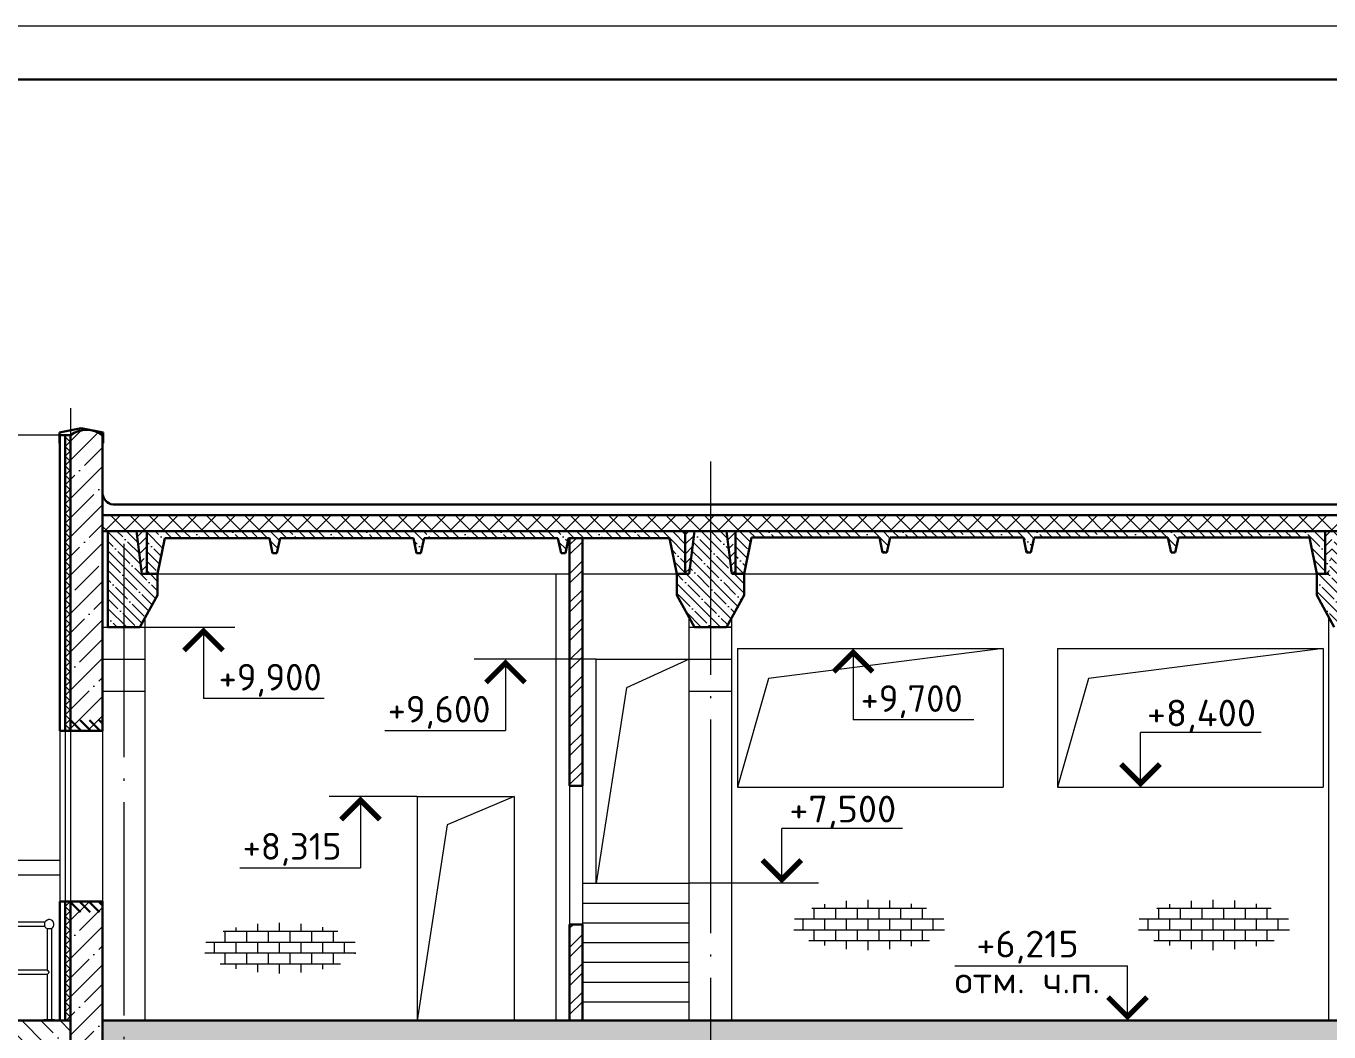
# Model space of a CAD drawing. Extents: x -965262 to 1142518, y -357520 to 71675.
# Drawn here: x -318764 to -306546, y -165414 to -155988 of the extents above; entities that cross this region are included whole.
import ezdxf

# ---------------------------------------------------------------- set-up
doc = ezdxf.new("R2010")
doc.units = 0
doc.header["$LTSCALE"] = 10
doc.linetypes.add('DOTE', pattern=[2.42, 2, -0.2, 0.02, -0.2])
doc.layers.get('0').update_dxf_attribs({"linetype": 'CONTINUOUS', "lineweight": 30})
doc.layers.add('DOTE', color=7, linetype='DOTE', lineweight=9)
doc.styles.add('GOST 2.304', font='isocpeur.ttf', dxfattribs={"width": 0.75, "height": 250})
pattern_1 = [(135, (-294396.03, -168521.29), (-89.80256, -89.80256), []), (135, (-294396.03, -168431.49), (-89.80256, -89.80256), [158.75, -31.75, 0, -31.75])]
pattern_2 = [(45, (-294396.03, -168521.29), (-89.80256, 89.80256), []), (45, (-294306.23, -168521.29), (-89.80256, 89.80256), [158.75, -31.75, 0, -31.75])]
pattern_3 = [(45, (49165.63, -217131.9), (-44.901281, 44.901281), []), (135, (49165.63, -217131.9), (-44.901281, -44.901281), [])]

# ---------------------------------------------------------------- blocks, each defined once
blk = doc.blocks.new('A$C29DB5A72')
at = {"lineweight": 15, "extrusion": (0, 1, 0)}
for p, q in [((7783, 2417), (1993, 2417)), ((7783, 2377), (6673, 2377)), ((7783, 2377), (7783, 2417)), ((7843, 2356), (7803, 2356)), ((7803, 2356), (7803, 1967)), ((7843, 2356), (7843, 1507)), ((7803, 1967), (6673, 1967)), ((7803, 1967), (7823, 1947)), ((7803, 1927), (6673, 1927)), ((7823, 1947), (7803, 1927)), ((7803, 1927), (7803, 1507)), ((7773, 1507), (7873, 1507)), ((7773, 1497), (7773, 1507)), ((7873, 1497), (7773, 1497)), ((7873, 1497), (7873, 1507))]:
    blk.add_line(p, q, dxfattribs=at)
at = {"lineweight": 15}
for start, end in [(296.3878, 153.6122), (206.3878, 243.6122)]:
    blk.add_arc((7823, 2397), 45, start, end, dxfattribs=at)

msp = doc.modelspace()

# ---------------------------------------------------------------- hatches: boundary and pattern name
at = {"lineweight": 15}
h = msp.add_hatch(dxfattribs=at)
h.set_pattern_fill('ANSI35', color=256, scale=40)
h.set_pattern_definition([(45, (49165.63, -217131.9), (-179.60512, 179.60512), []), (45, (49345.23, -217131.9), (-179.60512, 179.60512), [317.5, -63.5, 0, -63.5])])
h.paths.add_polyline_path([(-318346, -159821.3), (-318046, -159821.3, 0.3333333)])
h.paths.add_polyline_path([(-318046, -159821.3), (-318346, -159821.3), (-318346, -161521.3), (-318346, -162606.3), (-318046, -162606.3), (-318046, -161121.3)])
h.paths.add_polyline_path([(-318046, -164406.3), (-318346, -164406.3), (-318346, -165521.3), (-318346, -166535.5), (-318341.9, -166535.5), (-318341.9, -166534, -0.5154221), (-318339.8, -166538.5), (-318341.9, -166538.5), (-318341.9, -166540), (-318342, -166720.4), (-318046, -166720.4), (-318046, -165521.3)])
h.paths.add_polyline_path([(-318046, -162606.3), (-318346, -162606.3), (-318346, -162591.3), (-318046, -162591.3)])
h.paths.add_polyline_path([(-318346, -164406.3), (-318046, -164406.3), (-318046, -164191.3), (-318346, -164191.3)])
h = msp.add_hatch(dxfattribs=at)
h.set_pattern_fill('ANSI37', color=256, scale=20)
h.set_pattern_definition(pattern_3)
h.paths.add_polyline_path([(-318346, -159821.3), (-318396, -159821.3), (-318396, -161521.3), (-318396, -162606.3), (-318346, -162606.3)])
h.paths.add_polyline_path([(-318396, -162606.3), (-318346, -162606.3), (-318346, -162591.3), (-318396, -162591.3)])
at = {"lineweight": 15, "ltscale": 0.2}
h = msp.add_hatch(dxfattribs=at)
h.set_pattern_fill('ANSI37', color=256, scale=40, style=0)
h.set_pattern_definition([(45, (-294396.03, -168521.29), (-89.80256, 89.80256), []), (135, (-294396.03, -168521.29), (-89.80256, -89.80256), [])])
h.paths.add_polyline_path([(-312346, -160521.3), (-317846, -160521.3), (-317846, -160721.3), (-317696, -160721.3), (-312346, -160721.3)])
h.paths.add_polyline_path([(-317846, -160521.3), (-318046, -160521.3), (-318046, -160721.3), (-317846, -160721.3)])
h.paths.add_polyline_path([(-306346, -160521.3), (-312346, -160521.3), (-312346, -160721.3), (-312196, -160721.3), (-306366, -160721.3), (-306346, -160721.3)])
h.paths.add_polyline_path([(-300346, -160521.3), (-306346, -160521.3), (-306346, -160721.3), (-306196, -160721.3), (-300346, -160721.3)])
h.paths.add_polyline_path([(-294346, -160521.3), (-300346, -160521.3), (-300346, -160721.3), (-300196, -160721.3), (-294346, -160721.3)])
h.paths.add_polyline_path([(-288346, -160521.3), (-294346, -160521.3), (-294346, -160721.3), (-294196, -160721.3), (-288346, -160721.3)])
h.paths.add_polyline_path([(-282846, -160521.3), (-288346, -160521.3), (-288346, -160721.3), (-288196, -160721.3), (-282846, -160721.3)])
h.paths.add_polyline_path([(-282346, -160521.3), (-282846, -160521.3), (-282846, -160721.3), (-282696, -160721.3), (-282346, -160721.3)])
h.paths.add_polyline_path([(-318046, -160571.3), (-282346, -160571.3), (-282346, -160521.3), (-318046, -160521.3)])
at = {"lineweight": 15}
h = msp.add_hatch(dxfattribs=at)
h.set_pattern_fill('ANSI35', color=256, scale=20, angle=90)
h.set_pattern_definition(pattern_1)
h.paths.add_polyline_path([(-317696, -160721.3), (-317727.5, -160721.3), (-317677.5, -161121.3)], flags=17)
h.paths.add_polyline_path([(-318046, -161621.3), (-317996, -161621.3), (-317996, -160721.3), (-318046, -160721.3), (-318046, -160971.3)], flags=17)
h.paths.add_polyline_path([(-317846, -160721.3), (-318046, -160721.3), (-318046, -160971.3), (-318046, -161621.3), (-317946, -161621.3), (-317846, -161621.3)])
h.paths.add_polyline_path([(-317846, -161621.3), (-317696, -161621.3), (-317531, -161321.3), (-317531, -161121.3), (-317677.5, -161121.3), (-317696, -160721.3), (-317846, -160721.3)])
h = msp.add_hatch(dxfattribs=at)
h.set_pattern_fill('ANSI35', color=256, scale=20)
h.set_pattern_definition(pattern_2)
h.paths.add_polyline_path([(-317696, -160721.3), (-317727.5, -160721.3), (-317677.5, -161121.3)])
h.paths.add_polyline_path([(-317631.6, -160721.3), (-317696, -160721.3), (-317677.5, -161121.3), (-317631.6, -161121.3)])
h = msp.add_hatch(dxfattribs=at)
h.set_pattern_fill('ANSI35', color=256, scale=20, angle=90)
h.set_pattern_definition(pattern_1)
h.paths.add_polyline_path([(-312560.4, -160721.3), (-312581.6, -160721.3), (-312581.6, -161121.3), (-312560.4, -161121.3)], flags=17)
h.paths.add_polyline_path([(-317462.9, -160781.3), (-317493.5, -160781.3), (-317531.6, -161121.3)], flags=17)
h.paths.add_polyline_path([(-317493.5, -160781.3), (-316481.6, -160781.3), (-316451.6, -160921.3), (-316411.6, -160921.3), (-316381.6, -160781.3), (-315131.6, -160781.3), (-315101.6, -160921.3), (-315061.6, -160921.3), (-315031.6, -160781.3), (-313776.6, -160781.3), (-313746.6, -160921.3), (-313706.6, -160921.3), (-313676.6, -160781.3), (-312729.8, -160781.3), (-312661, -161121.3), (-312560.4, -161121.3), (-312560.4, -160721.3), (-317631.6, -160721.3), (-317631.6, -161121.3), (-317531.6, -161121.3)])
h = msp.add_hatch(dxfattribs=at)
h.set_pattern_fill('ANSI35', color=256, scale=20, angle=90)
h.set_pattern_definition(pattern_1)
h.paths.add_polyline_path([(-312346, -160721.3), (-312496, -160721.3), (-312546, -161121.3), (-312661, -161121.3), (-312661, -161321.3), (-312496, -161621.3), (-312346, -161621.3)])
h.paths.add_polyline_path([(-312346, -161621.3), (-312196, -161621.3), (-312031, -161321.3), (-312031, -161121.3), (-312131.6, -161121.3), (-312146, -161121.3), (-312196, -160721.3), (-312346, -160721.3)])
h = msp.add_hatch(dxfattribs=at)
h.set_pattern_fill('ANSI35', color=256, scale=20)
h.set_pattern_definition(pattern_2)
h.paths.add_polyline_path([(-312560.4, -160721.3), (-312581.6, -160721.3), (-312581.6, -161121.3), (-312560.4, -161121.3)])
h.paths.add_polyline_path([(-312496, -160721.3), (-312560.4, -160721.3), (-312560.4, -161121.3), (-312546, -161121.3)])
h = msp.add_hatch(dxfattribs=at)
h.set_pattern_fill('ANSI35', color=256, scale=20)
h.set_pattern_definition(pattern_2)
h.paths.add_polyline_path([(-312110.4, -160721.3), (-312131.6, -160721.3), (-312131.6, -161121.3), (-312110.4, -161121.3)])
h.paths.add_polyline_path([(-312131.6, -160721.3), (-312196, -160721.3), (-312146, -161121.3), (-312131.6, -161121.3)])
h = msp.add_hatch(dxfattribs=at)
h.set_pattern_fill('ANSI35', color=256, scale=20, angle=90)
h.set_pattern_definition(pattern_1)
h.paths.add_polyline_path([(-312110.4, -160721.3), (-312131.6, -160721.3), (-312131.6, -161121.3), (-312110.4, -161121.3)], flags=16)
h.paths.add_polyline_path([(-311962.3, -160781.3), (-311993.5, -160781.3), (-312031.6, -161121.3), (-312031, -161121.3)], flags=17)
h.paths.add_polyline_path([(-306581.6, -160721.3), (-312131.6, -160721.3), (-312131.6, -161121.3), (-312031.6, -161121.3), (-311993.5, -160781.3), (-310761.6, -160781.3), (-310731.6, -160921.3), (-310691.6, -160921.3), (-310661.6, -160781.3), (-309411.6, -160781.3), (-309381.6, -160921.3), (-309341.6, -160921.3), (-309311.6, -160781.3), (-308056.6, -160781.3), (-308026.6, -160921.3), (-307986.6, -160921.3), (-307956.6, -160781.3), (-306729.8, -160781.3), (-306661, -161121.3), (-306581.6, -161121.3)])
h = msp.add_hatch(dxfattribs=at)
h.set_pattern_fill('ANSI35', color=256, scale=20, angle=90)
h.set_pattern_definition(pattern_1)
h.paths.add_polyline_path([(-306346, -160721.3), (-306496, -160721.3), (-306546, -161121.3), (-306661, -161121.3), (-306661, -161321.3), (-306496, -161621.3), (-306346, -161621.3)])
h.paths.add_polyline_path([(-306346, -161621.3), (-306196, -161621.3), (-306031, -161321.3), (-306031, -161121.3), (-306146, -161121.3), (-306196, -160721.3), (-306346, -160721.3)])
h = msp.add_hatch(dxfattribs=at)
h.set_pattern_fill('ANSI35', color=256, scale=20)
h.set_pattern_definition(pattern_2)
h.paths.add_polyline_path([(-306496, -160721.3), (-306581.6, -160721.3), (-306581.6, -161121.3), (-306546, -161121.3)])
h = msp.add_hatch(dxfattribs=at)
h.set_pattern_fill('ANSI32', color=1, scale=20)
h.set_pattern_definition([(45, (-294396.03, -168521.3), (-134.7038, 134.7038), []), (45, (-294306.23, -168521.3), (-134.7038, 134.7038), [])])
h.paths.add_polyline_path([(-313666, -163106.3), (-313546, -163106.3), (-313546, -160786.7), (-313666, -160786.7)])
h.paths.add_polyline_path([(-313666, -165306.3), (-313546, -165306.3), (-313546, -164406.3), (-313666, -164406.3)])
h = msp.add_hatch()
h.set_pattern_fill('ANSI31', color=3, scale=20, angle=90, style=0)
h.set_pattern_definition([(135, (49165.63, -217131.9), (-44.901281, -44.901281), [])])
h.paths.add_polyline_path([(-318346, -162391.3), (-318046, -162391.3), (-318046, -162291.3), (-318346, -162291.3)])
h.paths.add_polyline_path([(-318346, -164191.3), (-318046, -164191.3), (-318046, -164291.3), (-318346, -164291.3)])
h.paths.add_polyline_path([(-318046, -162591.3), (-318346, -162591.3), (-318346, -162491.3), (-318046, -162491.3)])
h.paths.add_polyline_path([(-318046, -162391.3), (-318346, -162391.3), (-318346, -162291.3), (-318046, -162291.3)])
h = msp.add_hatch(dxfattribs=at)
h.set_pattern_fill('ANSI37', color=256, scale=20)
h.set_pattern_definition(pattern_3)
h.paths.add_polyline_path([(-318396, -165306.3), (-318346, -165306.3), (-318346, -164406.3), (-318396, -164406.3)])
h.paths.add_polyline_path([(-318346, -164406.3), (-318396, -164406.3), (-318396, -164191.3), (-318346, -164191.3)])
h = msp.add_hatch(dxfattribs=at)
h.set_pattern_fill('AR-B816', color=1, scale=0.5)
h.set_pattern_definition([(0, (-296235.81, -161205.8), (0, 101.6), []), (90, (-296235.81, -161205.8), (-101.6, 101.6), [101.6, -101.6])])
edge = h.paths.add_edge_path()
edge.add_ellipse((-310857.4, -164411.4), major_axis=(720.5, 0), ratio=0.3284225, start_angle=0, end_angle=360)
h = msp.add_hatch(dxfattribs=at)
h.set_pattern_fill('AR-B816', color=1, scale=0.5)
h.set_pattern_definition([(0, (-293002.39, -161205.8), (0, 101.6), []), (90, (-293002.39, -161205.8), (-101.6, 101.6), [101.6, -101.6])])
edge = h.paths.add_edge_path()
edge.add_ellipse((-307624, -164411.4), major_axis=(720.5, 0), ratio=0.3284225, start_angle=0, end_angle=360)
h = msp.add_hatch(dxfattribs=at)
h.set_pattern_fill('AR-B816', color=1, scale=0.5)
h.set_pattern_definition([(0, (-301757.15, -161422.84), (0, 101.6), []), (90, (-301757.15, -161422.84), (-101.6, 101.6), [101.6, -101.6])])
edge = h.paths.add_edge_path()
edge.add_ellipse((-316378.7, -164628.4), major_axis=(720.5, 0), ratio=0.3284225, start_angle=0, end_angle=360)
h = msp.add_hatch(dxfattribs=at)
h.set_pattern_fill('ANSI35', color=256, scale=40, angle=90)
h.set_pattern_definition([(135, (-294396.03, -168521.3), (-179.6051, -179.6051), []), (135, (-294396.03, -168341.69), (-179.6051, -179.6051), [317.5, -63.5, 0, -63.5])])
h.paths.add_polyline_path([(-324446, -165521.3), (-318346, -165521.3), (-318346, -165306.3), (-324446, -165306.3)])
h = msp.add_hatch(dxfattribs=at)
h.set_pattern_fill('ANSI35', color=256, scale=40, angle=90)
h.set_pattern_definition([(135, (-755374.4, -509928.79), (-179.60512, -179.60512), []), (135, (-755374.4, -509749.18), (-179.60512, -179.60512), [317.5, -63.5, 0, -63.5])])
h.paths.add_polyline_path([(-282346, -165521.3), (-318346, -165521.3), (-318346, -165306.3), (-282346, -165306.3)])
h.paths.add_polyline_path([(-318346, -165521.3), (-318046, -165521.3), (-318046, -165306.3), (-318346, -165306.3)], flags=17)

# ---------------------------------------------------------------- linework, layer by layer
for p, q in [((-318451, -159797.3, -3259.8), (-318246, -159756.3, -3259.8)), ((-318451, -159897.3, -3259.8), (-318451, -159797.3, -3259.8)), ((-318041, -159797.3, -3259.8), (-318246, -159756.3, -3259.8)), ((-318041, -159897.3, -3259.8), (-318041, -159797.3, -3259.8)), ((-318446, -159821.3, -3259.8), (-318396, -159821.3, -3259.8)), ((-318396, -159821.3, -3259.8), (-318346, -159821.3, -3259.8)), ((-318046, -159821.3, -3259.8), (-318046, -160230.1, -3259.8)), ((-317696, -160721.3, -3259.8), (-317996, -160721.3, -3259.8)), ((-317996, -161621.3, -3259.8), (-317996, -160721.3, -3259.8)), ((-317727.5, -160721.3, -3259.8), (-317677.5, -161121.3, -3259.8)), ((-317631.6, -160721.3, -3259.8), (-317631.6, -161121.3, -3259.8)), ((-312581.6, -160721.3, -3259.8), (-312581.6, -161121.3, -3259.8)), ((-312581.6, -160726.7, -3259.8), (-312581.6, -161121.3, -3259.8)), ((-312496, -160721.3, -3259.8), (-312546, -161121.3, -3259.8)), ((-312496, -160721.3, -3259.8), (-312196, -160721.3, -3259.8)), ((-306366, -160721.3, -3259.8), (-312346, -160721.3, -3259.8)), ((-312196, -160721.3, -3259.8), (-312146, -161121.3, -3259.8)), ((-312146, -160721.3, -3259.8), (-306596, -160721.3, -3259.8)), ((-312110.4, -160726.7, -3259.8), (-312110.4, -161121.3, -3259.8)), ((-312110.4, -160726.7, -3259.8), (-312110.4, -161121.3, -3259.8)), ((-311961.2, -160781.3, -3259.8), (-312029.9, -161121.3, -3259.8)), ((-311961.2, -160781.3, -3259.8), (-310761.6, -160781.3, -3259.8)), ((-310761.6, -160781.3, -3259.8), (-310731.6, -160921.3, -3259.8)), ((-310661.6, -160781.3, -3259.8), (-310691.6, -160921.3, -3259.8)), ((-310661.6, -160781.3, -3259.8), (-309411.6, -160781.3, -3259.8)), ((-309411.6, -160781.3, -3259.8), (-309381.6, -160921.3, -3259.8)), ((-309311.6, -160781.3, -3259.8), (-309341.6, -160921.3, -3259.8)), ((-309311.6, -160781.3, -3259.8), (-308056.6, -160781.3, -3259.8)), ((-308056.6, -160781.3, -3259.8), (-308026.6, -160921.3, -3259.8)), ((-307956.6, -160781.3, -3259.8), (-307986.6, -160921.3, -3259.8)), ((-307956.6, -160781.3, -3259.8), (-306729.8, -160781.3, -3259.8)), ((-306729.8, -160781.3, -3259.8), (-306661, -161121.3, -3259.8)), ((-306581.6, -160721.3, -3259.8), (-306581.6, -161121.3, -3259.8)), ((-317462.9, -160786.7, -3259.8), (-317530.5, -161121.3, -3259.8)), ((-317462.9, -160786.7, -3259.8), (-316481.6, -160786.7, -3259.8)), ((-316481.6, -160786.7, -3259.8), (-316451.6, -160926.7, -3259.8)), ((-316381.6, -160786.7, -3259.8), (-316411.6, -160926.7, -3259.8)), ((-316381.6, -160786.7, -3259.8), (-315131.6, -160786.7, -3259.8)), ((-315131.6, -160786.7, -3259.8), (-315101.6, -160926.7, -3259.8)), ((-315031.6, -160786.7, -3259.8), (-315061.6, -160926.7, -3259.8)), ((-315031.6, -160786.7, -3259.8), (-313776.6, -160786.7, -3259.8)), ((-313776.6, -160786.7, -3259.8), (-313746.6, -160926.7, -3259.8)), ((-313676.6, -160786.7, -3259.8), (-313706.6, -160926.7, -3259.8)), ((-313676.6, -160786.7, -3259.8), (-312729.8, -160786.7, -3259.8)), ((-312729.8, -160786.7, -3259.8), (-312662.1, -161121.3, -3259.8)), ((-316451.6, -160926.7, -3259.8), (-316411.6, -160926.7, -3259.8)), ((-315101.6, -160926.7, -3259.8), (-315061.6, -160926.7, -3259.8)), ((-313746.6, -160926.7, -3259.8), (-313706.6, -160926.7, -3259.8)), ((-310731.6, -160921.3, -3259.8), (-310691.6, -160921.3, -3259.8)), ((-309381.6, -160921.3, -3259.8), (-309341.6, -160921.3, -3259.8)), ((-308026.6, -160921.3, -3259.8), (-307986.6, -160921.3, -3259.8)), ((-317530.5, -161121.3, -3259.8), (-317677.5, -161121.3, -3259.8)), ((-317531, -161121.3, -3259.8), (-317531, -161321.3, -3259.8)), ((-312546, -161121.3, -3259.8), (-312662.1, -161121.3, -3259.8)), ((-312661, -161121.3, -3259.8), (-312661, -161321.3, -3259.8)), ((-312146, -161121.3, -3259.8), (-312029.9, -161121.3, -3259.8)), ((-312031, -161121.3, -3259.8), (-312031, -161321.3, -3259.8)), ((-306546, -161121.3, -3259.8), (-306661, -161121.3, -3259.8)), ((-306661, -161121.3, -3259.8), (-306661, -161321.3, -3259.8)), ((-317696, -161621.3, -3259.8), (-317531, -161321.3, -3259.8)), ((-312496, -161621.3, -3259.8), (-312661, -161321.3, -3259.8)), ((-312196, -161621.3, -3259.8), (-312031, -161321.3, -3259.8)), ((-306496, -161621.3, -3259.8), (-306661, -161321.3, -3259.8)), ((-318396, -162591.3, -3259.8), (-318396, -161521.3, -3259.8)), ((-318346, -162591.3, -3259.8), (-318346, -161521.3, -3259.8)), ((-317696, -161621.3, -3259.8), (-317996, -161621.3, -3259.8)), ((-312496, -161621.3, -3259.8), (-312196, -161621.3, -3259.8)), ((-318046, -162591.3, -3259.8), (-318446, -162591.3, -3259.8)), ((-318446, -165306.3, -3259.8), (-318446, -164191.3, -3259.8)), ((-318046, -164191.3, -3259.8), (-318446, -164191.3, -3259.8)), ((-318396, -165306.3, -3259.8), (-318396, -164191.3, -3259.8)), ((-318346, -165521.3, -3259.8), (-318346, -164191.3, -3259.8))]:
    msp.add_line(p, q)
for p, q in [((-318346, -159821.3, -4711.1), (-319688.1, -159821.3, -3259.8)), ((-317530.5, -161121.3, -3259.8), (-313666, -161121.3, -3259.8)), ((-313546, -161121.3, -3259.8), (-312662.1, -161121.3, -3259.8)), ((-312029.9, -161121.3, -3259.8), (-306661, -161121.3, -3259.8)), ((-318046, -161621.3, -3259.8), (-317646, -161621.3, -3259.8)), ((-317847.9, -161621.3, -3259.8), (-316806, -161621.3, -3259.8)), ((-317099.5, -161621.3, -3259.8), (-317099.5, -162290.6, -3259.8)), ((-312146, -161621.3, -3259.8), (-312346, -161621.3, -3259.8)), ((-311007.2, -161821.3, -3259.8), (-311007.2, -162490.6, -3259.8)), ((-313416, -161921.3, -3259.8), (-314561, -161921.3, -3259.8)), ((-314267.4, -161921.3, -3259.8), (-314267.4, -162590.6, -3259.8)), ((-318446, -162591.3, -3259.8), (-318446, -164191.3, -3259.8)), ((-318396, -162591.3, -3259.8), (-318396, -164191.3, -3259.8)), ((-318346, -162591.3, -3259.8), (-318346, -164191.3, -3259.8)), ((-318046, -162591.3, -3259.8), (-318046, -164191.3, -3259.8)), ((-308312.5, -163121.3, -3259.8), (-308312.5, -162608.2, -3259.8)), ((-315096, -163206.3, -3259.8), (-315921.5, -163206.3, -3259.8)), ((-315628, -163206.3, -3259.8), (-315628, -163875.6, -3259.8)), ((-311676.2, -164021.3, -3259.8), (-311676.2, -163508.2, -3259.8)), ((-313546, -164021.3, -3259.8), (-312546, -164021.3, -3259.8)), ((-311331.5, -164021.3, -4711.1), (-312546, -164021.3, -3259.8)), ((-313546, -164206.3, -3259.8), (-312546, -164206.3, -3259.8)), ((-313546, -164391.3, -3259.8), (-312546, -164391.3, -3259.8)), ((-313546, -164576.3, -3259.8), (-312546, -164576.3, -3259.8)), ((-313546, -164761.3, -3259.8), (-312546, -164761.3, -3259.8)), ((-308435.3, -165306.3, -3259.8), (-308435.3, -164793.2, -3259.8)), ((-313546, -164946.3, -3259.8), (-312546, -164946.3, -3259.8)), ((-313546, -165131.3, -3259.8), (-312546, -165131.3, -3259.8))]:
    msp.add_line(p, q, dxfattribs=at)
at = {"extrusion": (1.83697e-16, 0, -1)}
for p, q in [((-318446, -159821.3, -3259.8), (-318346, -159821.3, -3259.8)), ((-318446, -161521.3, -3259.8), (-318446, -159821.3, -3259.8)), ((-318396, -161521.3, -3259.8), (-318396, -159821.3, -3259.8)), ((-318346, -161521.3, -3259.8), (-318346, -159821.3, -3259.8)), ((-318046, -159821.3, -3259.8), (-318046, -162521.3, -3259.8)), ((-317948.1, -160471.3, -3259.8), (-282444, -160471.3, -3259.8)), ((-318046, -160571.3, -3259.8), (-282346, -160571.3, -3259.8)), ((-318046, -160721.3, -3259.8), (-282346, -160721.3, -3259.8)), ((-318046, -162591.3, -3259.8), (-318046, -161121.3, -3259.8)), ((-318446, -162591.3, -3259.8), (-318446, -161521.3, -3259.8)), ((-318046, -165521.3, -3259.8), (-318046, -164191.3, -3259.8))]:
    msp.add_line(p, q, dxfattribs=at)
at = {"color": 1}
for p, q in [((-313666, -160786.7, -3259.8), (-313666, -163106.3, -3259.8)), ((-313666, -160786.7, -3259.8), (-313546, -160786.7, -3259.8)), ((-313546, -160786.7, -3259.8), (-313546, -163106.3, -3259.8)), ((-313666, -163106.3, -3259.8), (-313546, -163106.3, -3259.8)), ((-313666, -164406.3, -3259.8), (-313546, -164406.3, -3259.8)), ((-313666, -164406.3, -3259.8), (-313666, -165306.3, -3259.8)), ((-313546, -164406.3, -3259.8), (-313546, -165306.3, -3259.8)), ((-313666, -165306.3, -3259.8), (-313546, -165306.3, -3259.8))]:
    msp.add_line(p, q, dxfattribs=at)
at = {"color": 1, "lineweight": 15}
for p, q in [((-313796, -161121.3, -3259.8), (-313796, -165306.3, -3259.8)), ((-309601, -161821.3, -4711.1), (-311801.6, -162101.1, -3259.8)), ((-306601, -161821.3, -4711.1), (-308801.6, -162101.1, -3259.8)), ((-313416, -161921.3, -3259.8), (-312546, -161921.3, -3259.8)), ((-312546, -161921.3, -3259.8), (-313134, -162188.4, -3259.8)), ((-311801.6, -162101.1, -3259.8), (-312091, -163121.3, -3259.8)), ((-308801.6, -162101.1, -3259.8), (-309091, -163121.3, -3259.8)), ((-313134, -162188.4, -3259.8), (-313416, -164021.3, -3259.8)), ((-315096, -163206.3, -3259.8), (-315096, -165306.3, -3259.8)), ((-315096, -163206.3, -3259.8), (-314186, -163206.3, -3259.8)), ((-314186, -163206.3, -3259.8), (-314814, -163473.4, -3259.8)), ((-314186, -163206.3, -3259.8), (-314186, -165306.3, -3259.8)), ((-313666, -163106.3, -3259.8), (-313666, -164406.3, -3259.8)), ((-313546, -163106.3, -3259.8), (-313546, -164406.3, -3259.8)), ((-314814, -163473.4, -3259.8), (-315096, -165306.3, -3259.8))]:
    msp.add_line(p, q, dxfattribs=at)
at = {"lineweight": 15, "ltscale": 2}
msp.add_line((-318046, -161621.3, -3259.8), (-317646, -161621.3, -3259.8), dxfattribs=at)
msp.add_line((-318046, -161621.3, -3259.8), (-317646, -161621.3, -3259.8), dxfattribs=at)
at = {"lineweight": 15, "extrusion": (1.83697e-16, 0, -1)}
for p, q in [((-317646, -165306.3, -3259.8), (-317646, -161524.5, -3259.8)), ((-312546, -165306.3, -3259.8), (-312546, -161530.4, -3259.8)), ((-312546, -161621.3, -3259.8), (-312146, -161621.3, -3259.8)), ((-312146, -165306.3, -3259.8), (-312146, -161530.4, -3259.8)), ((-306546, -165306.3, -3259.8), (-306546, -161530.4, -3259.8)), ((-318046, -161921.3, -3259.8), (-317646, -161921.3, -3259.8)), ((-312546, -161921.3, -3259.8), (-312146, -161921.3, -3259.8)), ((-318046, -162221.3, -3259.8), (-317646, -162221.3, -3259.8)), ((-312546, -162221.3, -3259.8), (-312146, -162221.3, -3259.8))]:
    msp.add_line(p, q, dxfattribs=at)
at = {"color": 1, "lineweight": 15, "extrusion": (1.83697e-16, 0, -1)}
for p, q in [((-312091, -161821.3, -3259.8), (-309601, -161821.3, -3259.8)), ((-309091, -161821.3, -3259.8), (-306601, -161821.3, -3259.8)), ((-313416, -164021.3, -3259.8), (-313416, -161921.3, -3259.8)), ((-312091, -163121.3, -3259.8), (-309601, -163121.3, -3259.8)), ((-309091, -163121.3, -3259.8), (-306601, -163121.3, -3259.8))]:
    msp.add_line(p, q, dxfattribs=at)
at = {"color": 1, "lineweight": 15, "ltscale": 100, "extrusion": (0, -1, 0)}
for p, q in [((-312091, -161821.3, -4711.1), (-312091, -163121.3, -4711.1)), ((-309601, -161821.3, -4711.1), (-309601, -163121.3, -4711.1)), ((-309091, -161821.3, -4711.1), (-309091, -163121.3, -4711.1)), ((-306601, -161821.3, -4711.1), (-306601, -163121.3, -4711.1))]:
    msp.add_line(p, q, dxfattribs=at)
at = {"lineweight": 15, "ltscale": 0.3}
for p, q in [((-315967.1, -162290.6, -3259.8), (-317099.5, -162290.6, -3259.8)), ((-309874.8, -162490.6, -3259.8), (-311007.2, -162490.6, -3259.8)), ((-315399.8, -162590.6, -3259.8), (-314267.4, -162590.6, -3259.8)), ((-307180.1, -162608.2, -3259.8), (-308312.5, -162608.2, -3259.8)), ((-310543.8, -163508.2, -3259.8), (-311676.2, -163508.2, -3259.8)), ((-316760.4, -163875.6, -3259.8), (-315628, -163875.6, -3259.8)), ((-310055.5, -164793.2, -3259.8), (-308435.3, -164793.2, -3259.8))]:
    msp.add_line(p, q, dxfattribs=at)
at = {"color": 30, "lineweight": 15}
for p, q in [((-318446, -163806.3, -3259.8), (-318931, -163806.3, -3259.8)), ((-318446, -163946.3, -3259.8), (-318931, -163946.3, -3259.8))]:
    msp.add_line(p, q, dxfattribs=at)
at = {"lineweight": 15, "elevation": -3259.8}
msp.add_lwpolyline([(-226932.4, -240087.8), (-226932.4, -155987.8), (-345832.4, -155987.8), (-345832.4, -240087.8)], close=True, dxfattribs=at)
at = {"elevation": -3259.8}
for points in [[(-227432.4, -239587.8), (-227432.4, -156487.8), (-343832.4, -156487.8), (-343832.4, -239587.8)], [(-324446, -165521.3), (-318346, -165521.3), (-318346, -165306.3), (-324446, -165306.3)], [(-282346, -165521.3), (-318046, -165521.3), (-318046, -165306.3), (-282346, -165306.3)]]:
    msp.add_lwpolyline(points, close=True, dxfattribs=at)
at = {"lineweight": 15, "const_width": 50, "elevation": -3259.8}
for points in [[(-316917.2, -161839), (-317099.5, -161656.6), (-317281.8, -161839)], [(-310824.9, -162039), (-311007.2, -161856.6), (-311189.5, -162039)], [(-314449.8, -162139), (-314267.4, -161956.6), (-314085.1, -162139)], [(-308130.2, -162903.6), (-308312.5, -163085.9), (-308494.8, -162903.6)], [(-315810.3, -163424), (-315628, -163241.6), (-315445.6, -163424)], [(-311493.8, -163803.6), (-311676.2, -163985.9), (-311858.5, -163803.6)], [(-308617.6, -165088.6), (-308435.3, -165270.9), (-308253, -165088.6)]]:
    msp.add_lwpolyline(points, dxfattribs=at)
for centre, radius, start, end in [((-318196, -160021.3, -3259.8), 250, 53.1301, 126.8699), ((-317932.9, -160359, -3259.8), 113.3, 182.71737, 262.26931)]:
    msp.add_arc(centre, radius, start, end)
at = {"layer": 'DOTE', "ltscale": 100, "extrusion": (0, -1, 0)}
for p, q in [((-318346, -159567, -4711.1), (-318346, -176018.3, -4711.1)), ((-312346, -160067, -4711.1), (-312346, -176018.3, -4711.1)), ((-317846, -160840.1, -4711.1), (-317846, -174469.9, -4711.1))]:
    msp.add_line(p, q, dxfattribs=at)

# ---------------------------------------------------------------- block references
msp.add_blockref('A$C29DB5A72', (-326369.4, -166803, -3259.8))

# ---------------------------------------------------------------- texts
at = {"style": 'GOST 2.304'}
for s, p in [('+9,900', (-316957.4, -162214.7, -3259.8)), ('+9,700', (-310937.6, -162414.7, -3259.8)), ('+9,600', (-315372.1, -162514.7, -3259.8)), ('+8,315', (-316732.6, -163799.7, -3259.8))]:
    msp.add_text(s, height=250, dxfattribs=at).set_placement(p)
at = {"char_height": 250, "attachment_point": 5, "style": 'GOST 2.304'}
for s, insert, width in [('{\\W1.05;+8,400}', (-307741.4, -162454.3, -3259.8), 1000), ('{\\W1.05;+7,500}', (-311105.1, -163354.3, -3259.8), 1000), ('{\\W1.05;+6,215}', (-309372.4, -164619.3, -3259.8), 1000), ('{\\W1.05;отм. ч.п.}', (-309372.4, -164927.2, -3259.8), 1762.533)]:
    msp.add_mtext(s, dxfattribs=dict(at, insert=insert, width=width))

doc.saveas('drawing.dxf')
